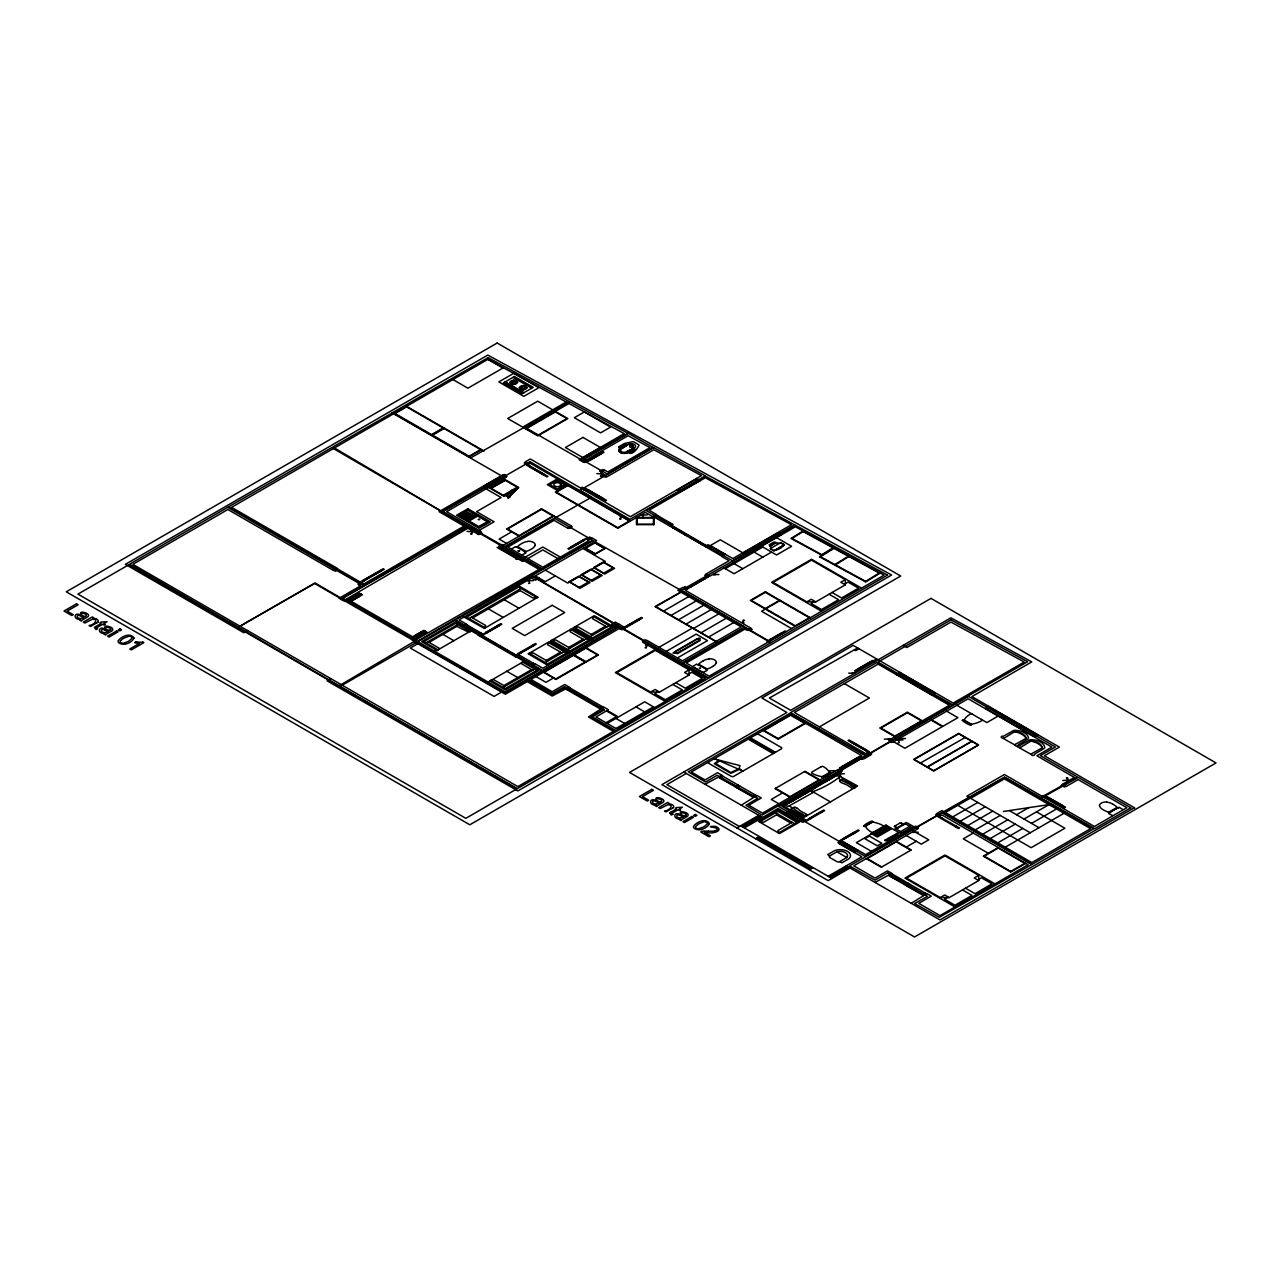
<?xml version="1.0" encoding="UTF-8"?>
<svg xmlns="http://www.w3.org/2000/svg" width="1280" height="1280" viewBox="0 0 1280 1280"><rect width="100%" height="100%" fill="white"/><g stroke="black" fill="none" stroke-linecap="round" stroke-linejoin="round"><path stroke-width="1.5" d="M852.368 673.024L854.592 673.12L848.704 673.184M899.296 740.112L897.072 740.112L902.96 740M914.544 832.32L912.32 832.336L918.208 832.224M839.792 781.04L840.016 781.616A6.192 3.568 0 0 0 841.6 782.768L844.448 783.904A18.784 10.848 0 0 1 845.312 784.24A12.464 7.2 0 0 1 848.096 785.744L852.224 788.384M715.216 574.704L712.992 574.56L718.88 574.544M833.248 770.672L835.472 770.752L829.568 770.816M840.784 773.92L838.576 773.792L844.464 773.76M931.136 720.128L942.384 726.608L904.896 748.256L889.888 739.6C890.848 737.024 885.648 740.208 889.888 739.6L949.392 705.248L878.144 664.128L794.4 712.464L865.648 753.6L866.896 752.88L870.64 755.04L864.384 758.656L860.64 756.496L861.888 755.776L790.64 714.64L691.28 772L705.024 779.936L717.52 772.72L721.904 775.248L705.024 784.272M901.776 738.704L899.568 738.576L905.456 738.544M643.456 515.136L641.248 514.96L647.136 514.944M519.472 550.544L518.016 550.704L519.248 551.184M529.696 580.848L527.52 580.592L533.392 580.608M1067.12 779.84C1066.656 782.48 1070.624 779.52 1066.4 777.872L1067.68 777.664M471.648 532.096C469.232 529.808 475.856 531.36 470.624 534.016L471.904 534.224M561.232 482.864C559.68 480.368 565.072 482.352 560.368 484.8L561.648 485.008M601.424 474.288C599.264 471.904 605.552 473.616 600.48 476.224L601.776 476.416M620.48 517.072C618.832 514.592 624.352 516.592 619.6 519.008L620.896 519.216M646.048 645.824C644.128 643.392 650.032 645.248 645.104 647.744L646.4 647.952M743.696 622.256C744.912 624.512 739.552 622.56 744.4 620.288L743.12 620.08M884.32 739.216L888.016 738.976M1062.8 780.496L1066.512 780.256M778.448 833.072L796.88 822.272L777.952 811.344L759.68 821.904L758.416 821.296L778.144 809.888L799.392 822.16L779.472 833.584L759.488 821.968M700.432 668.432L700.496 667.984M478.336 519.312L479.632 519.312M479.568 519.664L478.368 519.632M669.808 812.896L671.232 815.024L672.864 814.304M807.024 814.48L802.464 812.096A12.464 7.2 0 0 1 799.824 810.496A18.784 10.848 0 0 1 799.264 809.984L797.312 808.336M873.04 833.536L875.152 834.048L873.088 833.888M522.176 388.544A1.712 0.992 0 0 0 524.848 387.792A1.712 0.992 0 0 0 522.4 386.848A1.712 0.992 0 0 0 522.176 388.544L522.448 388.512M839.008 777.584C838.96 771.872 828.304 780.608 825.952 781.568M511.648 490.464L505.936 495.872L507.808 496.816L517.776 487.872M519.52 551.008L518.432 551.216M512.592 489.888L506.368 495.856L507.968 496.672M512.816 383.136A1.712 0.992 0 0 0 515.472 382.384A1.712 0.992 0 0 0 513.024 381.424A1.712 0.992 0 0 0 512.816 383.136L512.912 383.056M791.328 808.528L791.44 808.48A7.632 4.4 0 0 1 792.048 808.192L792.928 808.096A2.224 1.28 0 0 1 793.36 808.352L797.856 811.584A23.648 13.648 0 0 0 802.368 813.984L804.88 815.84M699.264 668.064L699.84 668.016M854.576 787.152L851.28 785.728M521.616 662.736L521.552 663.776L532.768 670.272M706.816 670.624L703.376 672.288M525.712 553.088L522.208 554.784M693.024 666.368L696.416 664.224M511.904 548.832L515.312 546.704M628.448 444.336L621.6 448.864A3.536 2.048 0 0 0 621.648 451.728A3.536 2.048 0 0 0 626.608 451.76L634.448 447.808A4.208 2.432 0 0 0 634.32 444.416A4.208 2.432 0 0 0 628.544 444.32M806.752 814.688L805.488 815.504M841.92 779.328L841.824 779.392A7.632 4.4 0 0 0 841.328 779.744L841.136 780.224A2.224 1.28 0 0 0 841.6 780.496L847.2 783.104A23.648 13.648 0 0 1 851.36 785.696M804.464 816.032L801.312 814.672A12.096 6.992 0 0 0 799.984 814.016L798.256 813.296A8.192 4.736 0 0 1 797.504 812.912L796.016 811.92A38.416 22.176 0 0 0 795.344 811.488L792.624 810.112A4.704 2.72 0 0 1 791.904 809.616L791.248 808.848M805.584 815.44L806.528 816.032M439.072 649.248L439.2 648.24L427.904 641.712M803.12 531.008L790.992 538.432L821.84 555.248M833.968 547.824L819.424 556.72L865.712 581.936L880.256 573.024M819.936 557.008L834 548.4L879.264 573.04L865.184 581.664M834.816 564.56L848.4 556.24M834.848 565.136L849.408 556.224M96.576 622.976L90.64 626.4L89.104 625.52C93.376 625.312 99.504 619.376 92.832 619.232A2.112 1.216 0 0 0 92.32 619.264L84.816 623.04L83.28 622.16L92.336 616.928L93.712 617.728L93.04 618.432A4.528 2.608 0 0 1 96.064 618.912L96.32 619.024M854.912 786.912L855.792 786.704M630.32 521.04L530.336 463.312L529.088 464.032L525.328 461.872L530.336 458.992L630.32 516.72L701.456 475.648L653.856 449.728L607.072 476.736L600.832 472.272L604.576 470.096L607.824 471.984L650 447.632L628.144 435.712L582.832 461.872L579.072 459.712L624.272 433.616L487.92 359.344L231.6 507.328L337.344 568.384L333.6 570.544L227.856 509.504L132.864 564.352L517.84 786.608L613.456 731.392L588.448 716.96L600.32 709.392L604.08 707.232L608.448 709.744L595.952 716.96L617.2 729.232L705.312 678.368L643.328 642.576L647.072 640.4L682.448 660.832L741.184 626.912L677.824 590.32L682.816 587.44L686.576 589.6L685.312 590.32L751.056 628.272L747.312 630.448L744.944 629.072L686.192 662.992L709.072 676.192L884.112 575.136L795.36 526.784L709.568 576.32L705.824 574.16L729.072 560.736L721.568 556.4L725.312 554.24M83.328 617.6L83.888 617.264A17.664 10.208 0 0 1 80.848 616.128C76.208 613.136 75.344 619.408 81.552 618.336A5.568 3.216 0 0 0 83.28 617.568M431.584 435.168L444.096 427.952M108.144 631.28L107.584 631.6A5.568 3.216 0 0 1 105.84 632.368C100.352 633.936 99.84 627.344 105.072 630.16M136.128 641.808L134.64 642.656A13.456 7.776 0 0 0 139.552 643.36L129.776 649.008L131.312 649.888L143.856 642.656L142.864 642.08M469.088 456.816L481.584 449.6M522.704 427.168L566.256 402.016M525.328 428.672L568.96 403.488M338.224 569.328L335.472 571.2L333.968 570.336M483.952 486.192L504.208 474.496L505.952 475.808M525.712 462.096L524.208 462.96L547.952 476.384L546.96 476.96L526.464 465.12L528.704 463.824M503.456 475.808L485.216 485.472M486.96 487.92L506.96 476.384L503.952 474.64M489.328 487.28L503.328 479.2M489.584 487.424L503.584 479.344M491.264 488.368L505.264 480.288M529.456 466.848L530.464 466.272M247.568 630.576L243.824 632.736L125.36 564.352L487.824 355.088L891.616 575.008L517.84 790.928L327.04 680.784L330.8 678.624M503.232 495.28L517.232 487.2M543.952 475.216L544.96 474.64M360.224 582.016L383.216 568.752L384.224 569.328L357.968 584.192L359.472 585.056M363.344 580.368L380.448 570.608M364 580.736L380.992 570.928M590.576 458.992L600.176 453.568M345.344 601.44L359.344 593.072L362.352 594.8L351.088 601.296M351.216 597.904L356.576 594.928M557.328 478.896L547.328 484.672L557.328 490.448L567.328 484.672M591.232 459.36L600.832 453.936M598.704 455.312L588.448 461.232L586.208 459.92M598.944 455.168L603.952 452.272L602.944 451.696L597.696 454.448L584.704 462.528L583.2 461.664M351.872 598.272L357.12 595.248M349.088 600.144L360.352 593.648M352.224 598.48L357.568 595.504M352.864 598.848L358.112 595.824M350.096 600.72L361.344 594.224M353.328 599.104L358.576 596.08M353.872 599.424L359.216 596.464M479.088 530.432L494.08 521.776L476.592 511.664L501.088 497.52L486.08 488.864M477.328 533.744L481.088 531.584L446.592 511.664L506.08 477.312L502.336 475.152L439.088 511.664L464.08 526.096L364.096 583.824L362.848 583.104L359.088 585.264L360.352 586L339.104 598.256L343.472 600.784L467.84 528.256L478.832 534.608L481.84 532.88L480.336 532.016M629.776 447.024L633.376 444.944M567.824 484.96L555.328 492.176L617.824 528.256L645.328 512.384L652.816 516.72L656.576 514.56L649.072 510.224L705.312 477.744L791.504 524.688L732.816 558.576L710.32 545.584L720.32 539.808L746.56 554.96M626.608 451.76L634.448 447.808M507.584 528.992L541.584 509.36M580.704 488.064L582.208 487.2L605.456 500.912L606.448 500.336L585.952 488.496L583.696 489.808M603.696 474.784L602.208 475.664L605.456 477.248L606.704 476.528M511.584 531.872L499.088 539.088L506.576 543.424M587.952 490.816L588.944 490.24M500.336 547.024L554.08 516M501.152 549.088L502.144 548.512M502.512 549.872L503.504 549.296M602.448 499.184L603.456 498.608L588.72 490.368M515.152 557.168L516.144 556.592M518.144 558.896L519.152 558.32M525.328 557.12L542.832 547.024L560.336 557.12M527.824 558.576L542.832 549.904L557.824 558.576M412.592 636.8L423.84 630.304L426.832 632.032L412.336 640.112M415.712 635.136L421.072 632.16M416.368 635.504L421.616 632.48M413.584 637.376L424.832 630.88M416.72 635.712L422.064 632.736M583.184 540.16L571.072 547.024L571.952 547.536M417.36 636.08L422.72 633.12M414.592 637.952L425.84 631.456M571.728 547.408L583.728 540.48M417.808 636.352L423.072 633.312M418.368 636.672L423.712 633.696M676.944 490.24L696.944 478.688M679.952 491.968L699.936 480.416M417.84 643.728L410.336 648.048L494.08 696.4L501.584 692.064M585.328 548.464L595.328 542.688M425.904 642.88L457.6 624.56M469.008 618.528L521.04 588.464M539.088 578.048L535.328 580.224L531.584 578.048M429.072 642.384L456.768 626.384M472.64 617.968L520.08 590.56M462.832 626.4L466.592 624.24L459.088 619.904L596.576 540.528L591.584 537.648L587.824 539.808L589.072 540.528L542.832 567.232L507.84 547.024L554.08 520.32L567.328 527.968L571.072 525.808L541.584 508.784L506.576 528.992L519.088 536.208M464.704 627.056L467.712 625.328M654.704 517.36L657.696 515.632M555.328 575.888L545.328 581.664L535.328 575.888M595.584 553.664L604.32 548.608M432.832 652.384L436.592 650.224M438.016 649.856L469.712 631.552M484.448 627.44L485.664 625.488L471.312 617.2M536.48 597.376L533.104 598.08L518.752 589.792M464.08 617.024L484.32 628.416L537.184 597.648M569.776 581.664L578.528 576.608M581.904 574.656L590.656 569.616M594.384 567.456L603.136 562.4M478.592 635.056L481.584 633.328M668.576 525.376L671.568 523.648M669.824 526.096L670.816 525.52L706.32 546.016L705.312 546.592M485.952 632.4L498.064 625.52M671.072 525.664L673.072 524.512L656.192 514.768M486.608 632.768L498.704 625.904M672.816 527.824L673.824 527.248M578.768 587.584L588.768 581.808M590.896 580.576L600.896 574.8M603.376 573.376L613.376 567.6M684.816 534.752L685.824 534.176M687.312 536.208L688.32 535.616M687.824 536.496L688.816 535.92M690.32 537.936L691.312 537.36M702.32 544.864L703.312 544.288M521.104 652.688L533.104 645.76M706.064 545.872L708.064 544.72L724.944 554.464M516.576 657.008L519.584 655.264M706.56 547.312L709.568 545.584M529.184 653.296L548.176 642.336L566.56 652.992L547.632 663.92L529.36 653.36L528.096 653.696L547.824 665.376M551.68 640.304L570.672 629.344L589.056 640L570.128 650.928L551.856 640.368L550.592 640.704L570.336 652.384M574.176 627.312L593.168 616.352L611.552 627.008L592.624 637.936L574.352 627.392L573.088 627.712L592.832 639.392M529.792 653.616L533.168 652.912L547.536 661.2M548.72 642.688L547.504 644.64L561.856 652.928M552.288 640.624L555.664 639.92L570.032 648.208M571.216 629.696L570 631.648L584.352 639.936M574.784 627.632L578.176 626.928L592.528 635.232M593.712 616.704L592.496 618.656L606.848 626.96M490.944 680.432L522.672 662.112M486.592 683.408L490.336 681.248M530.464 665.008L533.456 663.28M720.448 555.328L723.44 553.584M531.584 666.096L535.328 663.936L542.832 668.256L619.072 624.24M546.192 660.432L560.528 652.16M568.704 647.44L583.024 639.168M591.2 634.448L605.52 626.176M503.904 685.584L531.616 669.6M545.232 662.528L564.16 651.6M567.728 649.536L586.656 638.608M590.224 636.56L609.152 625.632M503.056 687.424L534.784 669.104M743.184 553.008L778.192 532.816M745.184 552.72L760.944 543.632L760.192 543.2M689.776 586.56L704.384 578.24M690.432 586.928L704.928 578.56M746.192 554.752L781.184 534.544M586.32 647.904L574.208 654.912L585.952 661.696L598.08 654.688M725.312 568.672L762.816 547.024M620.944 629.216L641.44 617.376L642.448 617.968L621.952 629.792L620.704 629.072M624.08 627.552L638.672 619.248M624.72 627.936L639.216 619.568M769.984 545.872L775.808 542.512M770.176 546.112L776.224 542.624M663.696 611.04L688.688 596.608M553.456 678L545.952 682.336L535.952 676.56M771.568 552.08L734.064 573.728L724.064 567.952M555.456 679.152L585.456 661.84M671.2 615.36L696.192 600.928M678.688 619.696L703.696 605.264M566.96 689.696L570.208 688.096M686.192 624.016L711.184 609.584M655.328 649.488L615.328 672.592L665.328 701.456M659.024 647.312L691.84 628.368M693.696 628.352L718.688 613.92M765.808 592.048L751.312 600.432L795.312 625.824L809.808 617.456M583.2 698.208L585.456 696.912M666.192 651.44L696.192 634.128L707.44 640.624L677.44 657.936M584.704 699.072L586.944 697.776M701.2 632.688L726.192 618.256M708.688 637.008L733.696 622.576M765.312 608.512L779.312 600.432M780.304 600.432L761.568 611.248L791.568 628.576M599.952 707.872L602.208 706.576M749.936 630.368L747.696 630.224M750.192 630.512L752.192 629.36L750.688 628.496M650.576 692.064L655.072 689.472L659.568 692.064L689.072 675.04L689.072 669.84L655.328 650.368L616.832 672.592L650.576 692.064L659.568 692.064M689.072 669.84L684.576 672.448L689.072 675.04M806.816 601.872L811.312 599.264L815.808 601.872L845.312 584.832L845.312 579.648L811.552 560.16L773.056 582.384L806.816 601.872L815.808 601.872M845.312 579.648L840.8 582.24L845.312 584.832M657.568 692.064L654.816 693.664L665.328 699.728L682.32 689.904L672.816 684.416M689.072 673.888L691.824 672.304L702.32 678.368L685.312 688.176L675.824 682.688M813.808 601.872L811.056 603.456L821.552 609.52L838.56 599.696L829.056 594.224M845.312 583.68L848.048 582.096L858.56 588.16L841.552 597.968L832.064 592.48M605.952 722.736L617.2 716.24L607.2 710.48M607.2 723.456L644.704 701.808L654.704 707.584M615.952 728.512L653.44 706.864M770.064 639.68L782.16 632.816M770.72 640.064L782.704 633.136M767.936 641.92L785.936 631.52L784.944 630.944L766.944 641.344L768.192 642.064M857.648 647.952L769.392 698.032L790.64 710.304L950.848 617.824L1031.76 661.888L971.888 696.592L1059.376 747.104L1044.384 755.776L1134.672 807.904M869.744 662.304L857.648 669.168L858.512 669.68M858.288 669.552L870.288 662.624M686.288 773.456L666.912 784.64L739.408 826.48M718.688 760.512L714.368 763.728L730.88 773.328L739.28 769.456M719.536 760.88L715.872 763.728L730.88 772.464L738.432 769.088M658.704 803.104L659.264 802.768A17.664 10.208 0 0 1 656.224 801.632C651.44 798.656 650.8 804.928 656.928 803.84A5.568 3.216 0 0 0 658.656 803.072M778.144 738.592L804.64 723.296M805.648 723.296L778.144 739.168L763.152 730.512M896.256 674.592L900.016 672.416M719.776 777.92L736.272 786.576L735.52 787.008M900.896 673.36L900.144 673.792L916.64 682.448M720.784 777.632L723.024 776.336M898.144 675.232L900.384 673.936M671.296 811.904L676.496 808.896L675.376 808.24L676.56 807.552L682.384 807.264L679.216 809.088L680.752 809.968L679.568 810.672L678.032 809.776L672.736 812.832A5.44 3.136 0 0 0 671.984 813.312M819.392 726.896L869.392 698.032L844.4 683.6M682.96 817.104L683.536 816.784A17.664 10.208 0 0 1 680.48 815.648C676 812.672 674.768 818.832 681.184 817.84A5.568 3.216 0 0 0 682.912 817.072M736.032 786.432L738.272 785.136M913.392 684.032L915.632 682.736M736.528 787.6L753.024 796.256L752.272 796.688M917.632 683.024L916.88 683.456L933.392 692.128M737.52 787.296L739.776 786M914.88 684.912L917.136 683.6M752.768 796.112L755.024 794.816M930.144 693.712L932.384 692.416M931.264 694.784L935.008 692.624M741.28 805.2L756.896 795.456L761.28 797.984L748.768 805.2L762.528 813.136L837.648 769.776L841.392 771.936L781.904 806.288L804.768 819.488L801.024 821.648L778.144 808.448L744.4 827.936M851.024 742.272L852.016 741.696M880.896 728.064L907.392 712.752M782.528 792.928L771.28 799.424L778.768 803.76M865.52 750.64L866.512 750.064M842.496 766.512L856.992 758.128M736.896 827.936L758.768 815.296M843.04 766.816L857.648 758.512M838.016 769.984L839.264 769.264L842.512 770.848L841.024 771.712M861.024 756.704L840.272 768.688L839.264 768.112L859.76 756.272L860.768 756.848M867.264 753.104L869.52 751.792L849.024 739.968L848.016 740.544L871.76 753.968L870.272 754.832M890.272 739.824L889.008 740.544L891.76 742.416L893.264 741.552M741.84 826.448L759.968 815.984M743.088 827.168L761.216 816.704M864.016 758.432L862.512 759.312L859.76 757.424M893.632 741.776L968.128 698.768L1051.872 747.104L1036.88 755.776L1074.368 777.424L1062.368 784.352L1066.128 786.512L1078.128 779.584L1126.864 807.728L1094.368 826.48L1004.384 774.528L966.88 796.176L1030.256 832.768M777.856 814.064L763.488 822.352L760.112 821.648M785.648 812.784L789.392 810.608M787.52 813.424L790.528 811.696M755.648 838.752L759.392 836.592M985.264 708.64L989.008 706.48M989.888 707.424L989.136 707.856L1004.88 716.08M987.136 709.296L989.376 708M792.176 822.336L777.824 830.624L779.04 832.576M805.888 820.576L802.896 822.304L786.016 812.56M808.864 818.832L820.864 811.904M998.128 716.08L986.88 722.576L956.88 705.248M920.432 763.04L965.184 737.504M1001.632 717.664L1003.888 716.368M1005.888 716.656L1005.136 717.088L1020.88 725.312M1003.136 718.528L1005.376 717.232M927.184 766.944L971.68 741.248M927.44 767.088L971.936 741.392M1017.632 726.896L1019.872 725.6M1021.872 725.888L1021.136 726.32L1036.88 734.56M1019.136 727.776L1021.376 726.464M1014.608 731.664L1003.456 738.592L1014.544 744.784L1026.144 738.32A18.048 10.416 0 0 0 1014.608 731.664A12.72 7.344 0 0 1 1026.144 738.32M855.36 831.808L843.264 838.688L844.144 839.184M840.896 840.768L837.888 842.512L854.768 852.256M843.92 839.056L856.016 832.192M1033.632 736.144L1035.872 734.848M1034.752 737.216L1038.496 735.056M829.824 855.872L836.88 851.792A7.424 4.288 0 0 1 845.392 852.608A7.424 4.288 0 0 1 846.816 857.52L839.76 861.6A2.064 1.2 0 0 1 836.832 861.6L829.824 857.552A2.064 1.2 0 0 1 829.824 855.872L827.696 854.64L834.752 850.56A10.288 5.936 0 0 1 847.52 851.376A10.288 5.936 0 0 1 848.944 858.752L841.888 862.832L839.76 861.6M1030.88 741.056L1019.728 747.984L1030.8 754.176L1042.416 747.712A18.048 10.416 0 0 0 1030.88 741.056A12.72 7.344 0 0 1 1042.416 747.712M870.816 833.744L885.632 825.184M809.392 869.792L813.152 867.616M886.384 825.328L856.384 842.656L871.392 851.312M874.144 832.64L885.136 826.288M878 830.8L877.056 831.808M885.424 826.512L878.416 830.56L880.672 831.92M874.976 833.072L876.784 832.048M877.152 831.808L878.096 830.8M878.864 830.816L885.888 826.8M873.728 834.192L874.624 833.68M878.096 831.808L877.632 831.072M879.344 831.088L885.328 827.648M879.36 831.104L886.368 827.072L884.112 827.328M875.936 833.616L877.728 832.608M879.424 831.616L878.128 832.368L880.352 832.16M881.136 831.648L880.512 831.024L886.848 827.344M876.4 833.888L878.208 832.88M878.576 832.624L879.904 831.888M880.288 831.648L887.312 827.616M878.656 833.136L876.88 834.16L874.528 832.864L876.304 831.776L878.656 833.072M880.768 831.92L887.76 827.872L885.52 826.512M879.312 833.056L880.624 832.304M881.024 832.064L882.8 831.04M887.088 828.576L885.648 829.856M879.76 833.312L880.72 832.304M883.248 831.296L881.024 832.128M885.76 829.856L887.184 828.576M878.4 835.088L889.392 828.736M853.264 851.376L856.272 849.648M854.4 852.464L858.144 850.304M893.888 829.664L906.384 822.448L917.632 828.944L853.76 865.824L875.008 878.08L887.52 870.864L891.888 873.392L875.008 882.416M900.64 831.616L909.776 826.336M828.144 876.272L861.888 856.8L839.024 843.584L842.768 841.424L865.648 854.624L913.888 826.784M914.256 826.992L915.76 826.128L918.512 828L917.264 828.72M937.264 813.712L935.76 814.576L959.504 828L958.512 828.576L938.016 816.752L940.256 815.44M829.328 876.96L847.456 866.496M830.592 877.696L848.704 867.232M945.264 812.56L970.256 798.128M850.016 867.984L828.144 880.608L661.904 784.64L786.896 712.464L761.904 698.032L853.136 645.36L953.136 703.088L1024.272 662.016L950.944 622.08L906.88 647.52L903.136 645.36M970.64 798.352L1004.384 778.864L1090.624 828.656L1031.872 862.576L941.888 810.608L936.88 813.504L940.64 815.664L941.888 814.944L1028.128 864.736L940.016 915.616L918.768 903.344L931.264 896.128L926.88 893.6L911.264 903.344M941.008 818.48L942.016 817.904M952.752 816.896L977.76 802.464M906.256 847.056L916.256 841.28M960.256 821.216L985.264 806.784M955.504 826.848L956.512 826.272M967.76 825.552L992.752 811.12M889.76 876.064L906.256 884.72L905.52 885.152M890.768 875.776L893.008 874.48M975.264 829.872L1000.256 815.44M973.264 833.056L963.264 838.832L988.256 853.264M1042.256 796.4L1043.744 795.536L1064.496 807.792L1065.504 807.216L1047.504 796.832L1045.248 798.128M1062.752 784.56L1061.248 785.424L1064.496 787.008L1065.744 786.288M982.752 834.208L1007.76 819.776M1016.512 814.72L1029.008 807.504M1049.504 799.136L1050.496 798.56M906.016 884.576L908.256 883.28M906.512 885.728L923.008 894.4L922.256 894.832M907.52 885.44L909.76 884.144M990.256 838.544L1015.248 824.112M1024 819.056L1049.008 804.624L1003.392 811.472M997.76 842.864L1022.752 828.432M1031.504 823.392L1056.496 808.96M1061.504 806.064L1062.496 805.488M998.256 847.488L983.264 856.144L1010.752 872.016L1025.76 863.36M983.76 856.432L998.256 848.064L1024.752 863.36L1010.256 871.728M922.768 894.256L925.008 892.944M1005.248 847.2L1064 813.28M940.24 897.584L944.736 894.976L949.248 897.584L978.736 880.544L978.736 875.344L944.992 855.872L906.496 878.096L940.24 897.584L949.248 897.584M978.736 875.344L974.24 877.952L978.736 880.544M947.248 897.584L944.496 899.168L954.992 905.232L971.984 895.408L962.496 889.92M978.736 879.392L981.488 877.808L991.984 883.872L974.992 893.68L965.488 888.192M1116.72 807.568L1109.104 811.968A2.288 1.328 0 0 1 1108.384 812.112M1134.368 807.728L940.016 919.936L846.272 865.824M793.472 800.336L810.176 790.656M792.928 800.816L789.52 802.736A34.192 19.744 0 0 1 788.256 803.392L787.456 803.808A7.456 4.304 0 0 0 786.672 804.368L785.968 805.552L787.76 806.464M109.568 630.464L109.504 630.496A22.496 12.992 0 0 1 106.128 629.28M468.576 632.192L455.6 625.712M492.016 679.808L493.84 679.776L505.072 686.256M832.656 777.728C790.8 799.936 819.808 791.936 837.808 778.352M852.672 788.176L854.896 788.096M470.528 631.824L455.504 623.344L423.808 641.664L438.384 650.08M600.592 473.824L596.88 473.6M560.464 482.416L556.768 482.192M470.72 531.632L467.024 531.408M642.256 517.76L643.552 517.568L642.656 515.632M528.528 583.44L529.808 583.232L528.912 581.296M898.08 742.816L899.376 742.624L898.464 740.688M839.584 776.592L840.88 776.384L839.968 774.448M128.576 636.336L123.952 638.096A33.328 19.248 0 0 0 122.848 638.736L120.24 640.96A3.088 1.792 0 0 0 123.344 643.28L127.824 641.616A33.68 19.44 0 0 0 129.296 640.752L131.936 638.416A3.072 1.776 0 0 0 128.56 636.224M841.92 779.216L842 779.216A2.336 1.344 0 0 1 842.464 779.296L843.776 779.648A4.704 2.72 0 0 1 844.64 780.08L847.024 781.648A38.416 22.176 0 0 0 847.792 782.032L849.488 782.88A8.192 4.736 0 0 1 850.176 783.328L851.408 784.32A12.096 6.992 0 0 0 852.56 785.088L855.792 786.656M698.704 828.672L703.2 827.12A33.68 19.44 0 0 0 704.672 826.256L707.328 823.92A3.072 1.776 0 0 0 703.936 821.728L699.328 823.6A33.328 19.248 0 0 0 698.224 824.24L695.568 826.592A3.088 1.792 0 0 0 698.72 828.784M794.288 807.312L795.296 807.44M515.856 559.184L517.472 559.184L497.088 547.424M509.68 382.32L511.12 382.32M516.4 382.32L517.84 382.32M519.056 387.728L520.496 387.728M525.776 387.728L527.216 387.728M637.184 524.224L653.456 524.224M702.896 672.384L693.072 666.944M1119.392 807.392L1122.8 809.536M792.72 808.048L789.648 806.288M813.632 792.208L787.952 806.56M813.312 792.144L810.256 790.784M716.064 759.36L740.08 765.664A7.184 4.144 0 0 0 742.928 771.056L714.416 758.656M779.2 543.424L773.968 542.032L769.152 544.8L771.584 547.856M656.512 800.496L657.216 800.8A22.496 12.992 0 0 0 660.448 802.112M96.64 628.32A2.432 1.408 0 0 0 97.536 628.736L96.016 629.584L94.432 627.392A12.208 7.056 0 0 1 95.936 626.416L101.12 623.392L100 622.736L101.184 622.048L107.008 621.76L103.84 623.584L105.376 624.464L104.192 625.152L102.64 624.272L97.36 627.328A5.44 3.136 0 0 0 96.608 627.808M681.472 814.816L680.864 814.544A10.432 6.016 0 0 0 679.776 814.128C672.368 811.664 673.76 820.048 680.224 818.832A4.672 2.704 0 0 0 679.408 819.648L681.024 820.576A4.736 2.736 0 0 1 681.856 819.616L681.952 819.552A21.808 12.592 0 0 1 682.784 819.024L686.848 816.656A9.408 5.424 0 0 0 687.792 816.016C690.672 812.544 677.968 809.904 680.72 813.168M81.84 615.296L81.232 615.04A10.432 6.016 0 0 0 80.144 614.608C72.768 612.128 74.016 620.464 80.592 619.328A4.672 2.704 0 0 0 79.776 620.144L81.392 621.072A4.736 2.736 0 0 1 82.224 620.112L82.32 620.048A21.808 12.592 0 0 1 83.152 619.52L87.2 617.136A9.408 5.424 0 0 0 88.16 616.512C91.072 613.008 78.368 610.432 81.088 613.664M106.096 629.312L105.488 629.04A10.432 6.016 0 0 0 104.4 628.624C97.44 626.08 98.032 634.48 104.848 633.328A4.672 2.704 0 0 0 104.032 634.144L105.648 635.072A4.736 2.736 0 0 1 106.48 634.112L106.576 634.048A21.808 12.592 0 0 1 107.408 633.52L111.456 631.152A9.408 5.424 0 0 0 112.416 630.512C115.2 626.896 102.56 624.464 105.344 627.664M476.816 515.408L468.064 520.464M477.824 515.984L469.072 521.04M1109.008 813.808L1112.496 815.472M820.416 556.704L865.68 581.36M699.088 664.4L706.736 668.768A2.288 1.328 0 0 0 707.456 668.912M696.576 478.464L700.32 480.64M487.92 359.344L502.928 368.016L467.92 388.208L452.928 379.552M698.688 481.136L680.448 490.816L681.2 491.248M695.44 479.552L697.696 480.848M512.96 377.376L531.696 388.192M629.792 445.04L633.232 447.024M625.568 443.76L627.344 444.784M633.696 448.448L635.456 449.472M624.944 444.128L626.832 445.072M633.024 448.784L634.96 449.76M777.808 532.592L781.568 534.752M626.256 445.456L624.448 444.416L626.192 445.552M632.512 449.072L634.336 450.112M632.336 449.12L634.208 450.192M623.824 444.768L625.68 445.84M631.84 449.408L633.696 450.48M623.696 444.848L625.6 445.952M631.664 449.44L633.584 450.544M776.944 533.536L777.68 533.968L761.184 542.624M623.072 445.2L625.104 446.24M630.992 449.776L633.072 450.832M777.44 534.112L779.68 535.408M622.576 445.488L624.528 446.624M630.496 450.064L632.448 451.2L630.32 450.112M622.448 445.568L624.448 446.72M621.952 445.856L623.952 447.008M629.824 450.4L631.824 451.552L629.648 450.448M621.824 445.92L623.872 447.104M621.2 446.288L623.376 447.408M628.976 450.784L631.2 451.92M620.704 446.576L622.8 447.792M628.48 451.072L630.576 452.272M776.56 537.648L791.568 546.304L776.56 554.96L761.568 546.304M505.2 381.856L523.952 392.672M505.456 382.432L522.96 392.528M552.704 409.84L537.712 401.184L507.712 418.496L537.824 435.888L567.824 418.576L555.328 411.36M861.552 588.16L811.552 559.296L771.568 582.384L821.552 611.248M512.368 386.72L515.568 388.576M511.664 387.136L514.864 388.976M504.208 383.152L521.696 393.248M780.656 542.816L784.16 544.832L774 550.704L770.512 548.672M678.448 489.36L680.688 490.672M676.576 490.016L680.32 492.176M762.192 542.912L764.432 544.208M760.688 543.776L762.944 545.072M599.952 453.424L600.944 454M752.816 551.36L762.816 557.12M590.448 458.912L591.456 459.488M604.208 470.32L602.944 469.6L599.696 471.184L601.2 472.048M744.432 552.288L747.696 553.888M988.624 706.704L1038.128 735.28M673.04 527.696L685.04 534.624M690.544 537.808L702.544 544.736M653.2 516.496L721.936 556.192M985.632 708.432L1035.12 737.008M732.816 562.896L742.816 568.672M810.304 617.744L765.312 591.76L750.32 600.432L795.312 626.4M765.312 592.336L809.312 617.744M588.176 490.688L602.672 499.056M857.264 648.176L858.768 649.04L855.52 650.624L854.272 649.904M877.76 660.016L876.272 659.136L855.52 671.408L854.512 670.832L872.512 660.448L874.768 661.744M899.632 672.64L934.64 692.848M896.64 674.368L931.632 694.576M530.224 466.4L544.832 474.72M869.52 662.176L870.512 662.752M529.68 466.72L544.176 475.088M946.64 711.168L957.888 717.664L942.88 726.32L931.632 719.824M406.592 406.304L484.08 451.056M704.16 578.112L705.152 578.688M781.936 632.688L782.944 633.264M503.216 475.952L505.456 477.248M503.584 478.752L518.832 487.568L503.84 496.224L488.592 487.424M689.648 586.48L690.656 587.056M922.384 720.848L907.392 712.176L879.888 728.064L894.896 736.72M503.088 479.056L518.336 487.856M906.88 712.464L921.392 720.848L894.896 736.144L880.384 727.776M504.016 481.008L491.76 487.216L492.512 487.648M1050.272 798.688L1062.368 805.568M1049.728 799.008L1061.728 805.936M769.68 639.472L771.184 640.336M541.088 509.072L553.072 516L519.088 535.616L507.088 528.688M570.704 526.032L572.208 526.896L568.96 528.48L567.696 527.76M591.2 537.856L589.696 536.992L568.96 549.264L567.952 548.688L585.952 538.288L588.208 539.6M594.08 541.968L604.88 548.672L595.232 554.032L584.08 547.744M594.944 542.912L604.32 548.32M582.96 540.032L583.952 540.608M489.088 487.136L504.336 495.936M486.208 485.76L488.464 487.056M483.584 485.968L487.328 488.144M585.696 548.256L595.072 553.664M582.832 548.464L605.328 561.456L567.824 583.104L545.328 570.112M1036.496 811.84L1064.88 828.224L1031.136 847.696L957.76 805.344M603.632 562.4L613.008 567.808M594.384 567.744L603.76 573.152M1009.28 810.56L1039.008 827.712M591.152 569.616L600.528 575.024M581.904 574.944L591.28 580.368M465.808 511.216L474.448 515.904M579.024 576.608L588.4 582.016M464.992 511.696L473.376 516.528M464.736 511.84L473.12 516.672M463.984 512.272L472.368 517.104M463.744 512.416L472.112 517.248M462.944 512.88L471.312 517.712M462.688 513.024L471.072 517.856M461.936 513.456L470.32 518.288M461.68 513.6L470.064 518.432M517.984 546.864L525.6 551.264A2.288 1.328 0 0 0 526.32 551.408M460.944 514.032L469.312 518.864M460.688 514.176L469.072 519.024M459.68 514.752L468.32 519.456M851.792 741.824L866.288 750.192M638.448 619.12L639.44 619.696M851.136 742.208L865.744 750.512M569.776 581.952L579.152 587.36M503.328 545.296L501.84 544.432L498.832 546.16L539.088 569.392L413.472 641.2L505.328 694.24L527.2 681.6L552.208 696.048L569.072 687.024L564.704 684.496L552.208 691.712L530.96 679.44L619.072 628.576L620.32 629.296L624.08 627.12L615.328 622.08L611.568 624.24L615.328 626.4M501.92 548.64L516.016 556.656M805.152 723.584L790.64 715.216L764.144 730.512L778.656 738.88M501.376 548.96L515.376 557.04M856.768 758L857.76 758.576M623.696 627.344L625.2 628.208L622.944 629.216M646.704 640.624L645.2 639.76L642.448 641.632L643.696 642.352M614.08 627.12L594.432 615.792L593.28 616.464M842.272 766.384L843.264 766.96M518.448 585.616L538.176 597.296L537.056 597.68L518.64 587.072L466.608 617.136L485.024 627.856M984.256 856.144L1010.752 871.44M591.584 640.112L571.936 628.784L570.688 629.376M903.936 824.512L900.704 822.656L894.256 826.384L897.472 828.24M900.432 822.816L903.664 824.672M913.76 831.184L928.768 839.84L921.264 844.16L906.256 835.504M750.448 737.856L775.44 752.288M749.696 738.288L774.688 752.72M748.944 738.72L773.936 753.152M820.016 779.936L805.024 771.28L775.024 788.608L790.016 797.264M748.192 739.152L773.184 753.584M804.528 771.568L819.024 779.936L790.016 796.688L775.52 788.32M504.224 599.712L518.928 608.192M585.952 647.696L598.448 654.912L555.952 679.44L543.456 672.224M994.992 883.872L944.992 855.008L904.992 878.096L954.992 906.96M585.824 648.192L597.568 654.976M894.512 826.224L897.744 828.096M886.144 825.184L901.392 834M885.6 825.792L891.312 828.944L877.328 837.024L871.728 833.792M885.648 826.288L889.392 828.448M896.368 833.344L897.872 834.224L886.448 840.8L884.96 839.936M884.976 827.376L885.968 827.76M885.152 827.824L886.144 828.208M884.656 828.112L885.664 828.48M883.408 827.728L884.4 828.112M884.176 828.384L885.424 829.168M883.072 828.48L884.08 828.848M882.592 828.752L883.6 829.12M882.752 829.216L883.76 829.584M882.272 829.488L883.52 830.272M880.368 829.488L881.696 830.224M879.744 829.856L881.232 830.496M880.384 830.576L881.392 830.944M810.464 790.368L830.704 802.064M573.456 654.912L585.952 662.128M879.536 831.616L880.352 832.096M896.256 841.28L911.264 849.936L881.264 867.264L866.272 858.592M585.072 662.048L573.456 655.344L544.208 672.224L555.824 678.944M879.056 831.888L879.904 832.352M910.768 850.224L896.256 841.856L867.264 858.592L881.76 866.976M569.072 653.104L549.44 641.76L548.272 642.432M877.152 831.344L878 831.808M878.576 832.176L879.424 832.624M875.936 832.048L878.208 833.344M488.384 608.864L503.072 617.344M875.456 832.336L877.728 833.616M874.976 832.608L877.248 833.888M874.144 832.928L877.888 835.088M497.84 625.392L498.832 625.968M532.336 645.312L533.328 645.888M820.64 811.76L821.648 812.336M855.136 831.68L856.144 832.256M635.952 706.864L645.952 712.64M380.224 570.48L381.216 571.056M485.84 632.32L486.832 632.896M520.336 652.24L521.328 652.816M808.64 818.688L809.648 819.264M466.208 624.448L483.84 634.624L501.84 624.24L500.832 623.664L480.08 635.936L463.216 626.192M534.96 664.144L517.328 653.968L535.328 643.584L536.336 644.16L515.088 656.128L531.952 665.872M789.024 810.832L806.64 821.008L824.64 810.608L823.648 810.032L804.896 821.152M857.76 850.512L840.144 840.336L858.144 829.952L859.136 830.528L839.888 841.36M568.704 687.232L603.696 707.44M721.52 775.472L756.528 795.68M891.52 873.616L926.512 893.808M471.12 631.184L455.344 622.08L421.6 641.568L437.376 650.672M478.208 635.28L516.208 657.216M523.312 661.312L539.088 670.416L505.328 689.904L489.552 680.784M522.288 661.904L536.88 670.32L505.152 688.624L490.576 680.208M606.448 710.912L616.448 716.672M565.696 688.976L600.704 709.168M718.528 777.2L753.52 797.408M888.512 875.344L923.504 895.552M615.952 718.416L625.952 724.176M775.552 812.736L794.48 823.664M776.512 814.832L790.848 823.104M836.88 851.792L846.816 857.52M363.216 580.288L364.224 580.864M336.976 568.608L362.464 583.328M683.776 772L762.528 817.472M442.912 634.384L453.856 640.704M506.816 671.28L517.76 677.6M356.352 594.8L359.344 596.528M420.832 632.032L423.84 633.76M352.096 598.4L354.096 599.552M416.592 635.648L418.592 636.8M740.656 825.76L831.888 878.448M346.848 598.832L416.848 639.248M758.144 837.312L811.888 868.336M756.896 838.032L810.64 869.056M656.464 799.168C653.68 795.856 666.112 798.528 663.568 801.952A9.408 5.424 0 0 1 662.576 802.64L658.528 805.024A21.808 12.592 0 0 0 657.696 805.552A4.736 2.736 0 0 0 656.768 806.576L655.168 805.648A4.672 2.704 0 0 1 655.984 804.832C649.056 806.016 648.64 797.632 655.52 800.128A10.432 6.016 0 0 1 656.496 800.496M653.456 524.64L653.456 517.904L637.184 517.904L637.184 524.64M523.136 385.376L523.136 386.208M523.136 389.248L523.136 390.08M513.76 379.968L513.76 380.8M513.76 383.84L513.76 384.672M142.896 642.144A10.912 6.304 0 0 1 136.208 641.696M108.128 631.296A17.664 10.208 0 0 1 105.104 630.144M105.216 627.504A3.936 2.272 0 0 1 110.688 629.344M110.752 629.36A2.688 1.552 0 0 1 109.712 630.32M97.68 622.24A9.664 5.584 0 0 1 96.672 622.896M96.288 619.056A4.432 2.56 0 0 1 97.952 622.304M80.96 613.504A3.936 2.272 0 0 1 86.432 615.328A2.688 1.552 0 0 1 85.456 616.304L85.088 616.576A22.496 12.992 0 0 1 81.872 615.28M878.24 836.496A4.272 2.464 0 0 1 876.032 835.2A2.56 1.488 0 0 0 874.72 834.304M701.872 831.456A3.872 2.24 0 0 0 700.72 831.952L708.976 836.72L710.448 835.872L704.32 832.32A8.56 4.944 0 0 1 706.656 832.24C711.312 834.608 725.776 830.48 715.312 826.304C699.328 826.576 728.416 827.648 712.96 831.248A34.432 19.872 0 0 1 708.544 831.104M701.808 831.28A15.488 8.944 0 0 1 708.496 831.248M680.592 813.008A3.936 2.272 0 0 1 686.064 814.848M686.128 814.864A2.688 1.552 0 0 1 685.088 815.824M684.704 816.112A22.496 12.992 0 0 1 681.504 814.784M672.912 814.24A2.432 1.408 0 0 1 672.016 813.824M669.776 812.896A12.208 7.056 0 0 1 671.312 811.92M673.056 807.744A9.664 5.584 0 0 1 672.048 808.4L666.016 811.904L664.48 811.024C668.688 810.992 674.848 804.88 668.208 804.752A2.112 1.216 0 0 0 667.696 804.768L660.192 808.544L658.656 807.664L667.712 802.432L669.088 803.232L668.416 803.936A4.528 2.608 0 0 1 671.44 804.416L671.696 804.528A4.432 2.56 0 0 1 673.328 807.808M656.336 799.008A3.936 2.272 0 0 1 661.808 800.832A2.688 1.552 0 0 1 660.832 801.824M515.728 546.784A44.128 25.488 0 0 1 525.76 552.56M534.944 545.456A10.272 5.936 0 0 1 531.824 548.8A23.36 13.488 0 0 1 524.848 551.872M528 541.264A6.608 3.808 0 0 1 535.296 545.488M528.032 541.472A10.272 5.936 0 0 0 522.24 543.28A23.36 13.488 0 0 0 516.944 547.296M627.856 452.48A5.376 3.104 0 0 1 620.336 452.432A5.376 3.104 0 0 1 620.256 448.096M783.456 545.392A13.712 7.92 0 0 1 775.024 550.256M972.448 714.24A1.664 0.96 0 0 0 970.048 714.256A22.8 13.168 0 0 0 964.208 719.984A64.352 37.152 0 0 0 971.552 724.224A22.8 13.168 0 0 0 981.472 720.848A1.664 0.96 0 0 0 981.488 719.456M882.752 826.864A1.664 0.96 0 0 0 882.72 825.472A22.8 13.168 0 0 0 872.8 822.096A64.352 37.152 0 0 0 865.456 826.336A22.8 13.168 0 0 0 871.296 832.064A1.664 0.96 0 0 0 873.712 832.08M839.6 780.944A4.256 2.464 0 0 1 841.024 780.24L838.4 778.144A9.136 5.28 0 0 0 838.896 777.68M792.912 808.016A4.256 2.464 0 0 1 794.144 807.2M795.296 807.424A6.192 3.568 0 0 1 797.28 808.352M510.352 496.128A2.768 1.6 0 0 1 508.752 497.728M1015.424 744.496A1.664 0.96 0 0 0 1016.4 746.064A1.664 0.96 0 0 0 1018.256 744.8L1028.432 738.688A13.904 8.032 0 0 0 1013.952 730.336L1003.376 736.208A1.664 0.96 0 0 0 1001.184 737.28A1.664 0.96 0 0 0 1003.904 737.84M1031.696 753.888A1.664 0.96 0 0 0 1032.672 755.456A1.664 0.96 0 0 0 1034.528 754.192L1044.704 748.096A13.904 8.032 0 0 0 1030.224 739.728L1019.648 745.6A1.664 0.96 0 0 0 1017.456 746.672A1.664 0.96 0 0 0 1020.16 747.232M1109.856 812.56A23.36 13.488 0 0 1 1102.832 809.536A10.272 5.936 0 0 1 1099.76 806.16M1099.408 806.192A6.608 3.808 0 0 1 1106.704 801.968M1106.672 802.176A10.272 5.936 0 0 1 1112.464 803.984M1112.512 803.952A23.36 13.488 0 0 1 1117.76 808M698.064 664.832A23.36 13.488 0 0 1 703.28 660.768M703.328 660.784A10.272 5.936 0 0 1 709.104 658.976M709.072 658.768A6.608 3.808 0 0 1 716.4 662.96M716.032 662.944A10.272 5.936 0 0 1 712.944 666.304M712.976 666.32A23.36 13.488 0 0 1 706 669.376M696.848 664.304A44.128 25.488 0 0 1 706.896 670.064M756.272 734.48A1.76 1.024 0 0 1 758.768 734.48L781.28 747.472A1.76 1.024 0 0 1 781.28 748.912L733.776 776.336A1.76 1.024 0 0 1 731.28 776.336L708.784 763.344A1.76 1.024 0 0 1 708.784 761.904M962.352 720.352L962.368 720.48A27.296 15.76 0 0 0 970.656 725.264L971.872 724.656A27.296 15.76 0 0 1 963.568 719.792L962.352 720.304M134.016 638.096C131.968 642.672 123.968 646.272 119.088 643.024A4.832 2.784 0 0 1 118.192 640.832C121.024 636.448 130.8 632.08 134.016 638.096M709.392 823.6C707.392 828.208 699.328 831.76 694.464 828.528A4.832 2.784 0 0 1 693.568 826.336C696.4 821.952 706.176 817.584 709.392 823.6M887.712 829.296L888.16 829.216A2.848 1.648 0 0 0 888.512 828.912L888.256 828.752A2.848 1.648 0 0 0 887.84 829.088L887.744 829.216M458.032 515.2L478.736 527.392L488.896 521.84L468.192 509.648L458.064 515.12M487.392 521.792L478.656 526.512L458.944 515.184L467.68 510.128L487.392 521.84M569.136 581.744L580.016 588.304L590.016 582.528L578.8 576.24L569.152 581.712M581.28 574.752L592.144 581.296L602.144 575.52L590.992 569.248L581.28 574.704M593.76 567.536L604.624 574.096L614.624 568.32L603.408 562.032L593.76 567.504M783.568 806.176L803.776 817.52L857.584 785.984L837.376 774.912L783.584 806.112M821.712 777.104L822.928 777.744A27.296 15.76 0 0 0 831.216 772.96L830.096 772.256A27.296 15.76 0 0 1 821.728 777.056L821.728 777.056M863.648 825.872L864.864 826.512A27.296 15.76 0 0 1 873.152 821.728L872.016 821.024A27.296 15.76 0 0 0 863.664 825.824L863.664 825.824M699.984 638.624L699.472 640.16L676.64 653.344L673.008 653.072L699.008 638.064L699.984 638.624M897.808 833.264L897.552 834.032C878.976 845.024 882.24 840.704 897.808 833.264M618.672 446.88L620.352 448.144A5.376 3.104 0 0 0 620.432 452.48A5.376 3.104 0 0 0 627.952 452.528C632.112 455.968 637.376 448.864 638.832 445.616A1.76 1.024 0 0 0 638.432 444.544L634.096 442.048A1.76 1.024 0 0 0 632.24 441.808L624.48 443.472L618.688 446.864M518.288 487.6L508.032 497.856L518.288 487.6M803.136 531.584L791.984 538.416L821.808 554.672L832.976 547.84L803.136 531.584M791.968 801.216L812.976 789.2L791.968 801.216M604.368 709.744L592.384 716.896L616.88 731.168L708.352 678.336L619.008 626.736L528.048 679.392L552.528 693.408L564.608 686.544L604.368 709.744M757.616 798.4L745.952 805.344L762.08 815.12L865.584 755.824L790.384 713.072L688.24 771.808L705.536 782.016L717.184 775.28L757.616 798.4M414.624 641.248L339.136 685.776L238.4 627.232L314.64 583.52L414.624 641.248M684.896 586.928L683.408 587.808L686.416 589.52L708.16 576.96L707.152 576.384L686.656 588.208L687.648 588.8L684.896 586.928M706.224 574.432L704.736 575.296L708.016 576.88L709.248 576.144L706.224 574.432M466.592 526.064L364.192 585.536L228.688 506.768L331.776 447.6L466.592 526.064M653.088 447.408L607.36 474.048L582.56 459.968L628.56 433.504L653.088 447.408M554.72 518.384L505.056 547.28L542.24 568.96L592.688 540.32L554.72 518.384M876.912 662.464L790.448 712.672L866 755.472L952.16 705.328L876.912 662.464M968.432 696.416L778.848 806.592L865.056 856.288L1004.624 777.12L1040.784 797.52L1077.44 777.024L1040.368 755.648L1055.456 747.008L968.432 696.416M227.728 507.328L129.584 564.208L238.24 627.12L315.04 582.912L341.712 598.512L363.504 585.936L227.728 507.328M627.872 433.216L581.744 459.952L525.104 427.44L569.712 401.808L627.872 433.216M541.856 569.136L417.344 641.344L342.88 598.24L467.872 526.592L541.856 569.136M618.592 626.448L542.544 670.48L455.504 619.904L532.048 576.208L618.592 626.448M794.56 524.832L732.48 560.784L646.144 510.512L705.84 476.352L794.56 524.832M887.536 575.12L771.392 642.448L681.424 590.224L795.408 525.264L887.536 575.12M950.896 619.84L877.968 662.176L952.672 704.896L1027.648 661.712L950.896 619.84M497.168 343.024L66.272 591.808L469.824 824.784L900.704 576.016L497.168 343.024M128.88 564.704L77.936 594.112L465.84 818.336L516.784 788.928L128.88 564.704M406.592 406.88L395.088 413.52L431.584 434.592L443.088 427.952L406.592 406.88M76.496 603.824L64 611.024L71.808 615.536L73.28 614.688L67.12 611.136L78.144 604.768L76.496 603.824M513.824 373.264L498.832 381.92L523.824 396.352L538.832 387.696L513.824 373.264M514.448 376.512L503.2 383.008L521.952 393.824L533.2 387.328L514.448 376.512M444.096 428.528L432.592 435.168L469.088 456.24L480.592 449.6L444.096 428.528M116.592 630.944L107.552 636.176L109.072 637.056L118.128 631.824L116.592 630.944M120.032 628.96L118.272 629.968L119.808 630.864L121.568 629.84L120.032 628.96M555.328 411.936L526.336 428.672L537.824 435.312L566.832 418.576L555.328 411.936M584.336 411.936L574.336 417.712L600.576 432.864L610.576 427.088L584.336 411.936M582.96 437.408L565.456 447.52L582.96 457.616L600.448 447.52L582.96 437.408M467.84 508.784L456.592 515.28L479.088 528.256L490.336 521.776L467.84 508.784M557.328 480.352L549.824 484.672L557.328 489.008L564.832 484.672L557.328 480.352M567.824 485.536L556.336 492.176L617.824 527.68L629.328 521.04L567.824 485.536M653.712 447.616L579.968 490.256L629.904 519.312L705.408 475.904L653.712 447.616M499.152 546.768L498.144 547.344L522.512 561.408L523.504 560.832L499.152 546.768M416.544 642.352L340.224 686.368L517.344 788.624L616.128 731.6L590.688 716.896L603.104 709.728L564.912 687.68L552.48 694.848L526.88 680.064L504.384 693.056L416.544 642.352M454.992 620.192L417.856 641.6L505.184 691.904L542.192 670.704L454.992 620.192M552.208 605.296L512.208 628.384L524.704 635.6L564.704 612.512L552.208 605.296M682.56 591.232L655.84 606.656L717.792 642.432L744.512 627.008L682.56 591.232M780.64 542.624L770.128 548.688L773.984 550.912L784.48 544.848L780.64 542.624M697.104 638.8L674.272 651.968L677.28 653.712L700.112 640.528L697.104 638.8M717.6 642.528L682.48 662.816L531.84 575.616L592.912 540.576L682.48 591.184L654.96 606.592L717.6 642.528M744.64 627.552L682.864 663.248L708.688 678.16L770.88 642.704L744.64 627.552M931.008 598.384L629.552 772.432L914.544 936.976L1216 762.928L931.008 598.384M651.872 789.328L639.376 796.528L647.184 801.04L648.656 800.192L642.496 796.64L653.52 790.272L651.872 789.328M691.968 816.448L682.928 821.68L684.464 822.56L693.504 817.328L691.968 816.448M695.408 814.464L693.648 815.472L695.184 816.368L696.944 815.344L695.408 814.464M821.168 766.704L812.128 771.92A1.664 0.96 0 0 0 812.16 773.312A22.8 13.168 0 0 0 822.064 776.688A64.352 37.152 0 0 0 829.408 772.448A22.8 13.168 0 0 0 823.568 766.72A1.664 0.96 0 0 0 821.168 766.704M958.688 733.456L913.68 759.44L933.68 770.992L978.688 745.008L958.688 733.456M958.688 733.744L914.192 759.44L933.68 770.704L978.176 745.008L958.688 733.744M869.312 836.064L864.816 838.656L877.312 845.872L881.808 843.28L869.312 836.064M877.232 832.32L875.456 833.344L877.248 832.336M878.912 833.28L877.136 834.32L879.024 833.28M884.944 829.808L883.168 830.832L885.04 829.808M905.28 823.744L896.128 829.024L902.32 832.592L911.456 827.312L905.28 823.744M1004.624 777.392L943.136 812.896L1032.192 864.304L1093.68 828.816L1004.624 777.392M887.648 872.896L875.008 880.192L849.552 865.952L942.112 812.864L1031.712 864.576L939.312 917.312L914.656 903.536L927.488 896.352L887.648 872.896M1130.736 807.824L1094.656 828.656L1041.232 798.112L1078.336 777.424L1130.736 807.824M488.144 357.632L392.4 412.672L470.8 457.856L569.344 401.584L488.144 357.632M392.208 412.912L332.816 447.008L442.064 511.568L503.008 476.752L392.208 412.912M530.016 461.696L443.024 511.664L504.576 546.656L591.392 497.328L530.016 461.696M654.16 517.488L636.48 517.488L636.48 524.64L654.16 524.64L654.16 517.488M630.688 446.864A1.664 0.96 0 0 0 633.184 446.032A1.664 0.96 0 0 0 630.688 445.2A1.664 0.96 0 0 0 630.688 446.864M512.176 383.664A2.832 1.632 0 0 0 516.592 382.432A2.832 1.632 0 0 0 512.528 380.848A2.832 1.632 0 0 0 512.176 383.664M511.776 384A3.536 2.048 0 0 0 517.296 382.464A3.536 2.048 0 0 0 512.224 380.48A3.536 2.048 0 0 0 511.776 384M521.152 389.424A3.536 2.048 0 0 0 526.672 387.872A3.536 2.048 0 0 0 521.6 385.888A3.536 2.048 0 0 0 521.152 389.424M521.552 389.088A2.832 1.632 0 0 0 525.968 387.84A2.832 1.632 0 0 0 521.904 386.256A2.832 1.632 0 0 0 521.552 389.088M555.568 486.448A3.536 2.048 0 0 0 560.864 484.672A3.536 2.048 0 0 0 555.568 482.912A3.536 2.048 0 0 0 555.568 486.448M1118.96 807.472A44.208 25.52 0 0 0 1108.96 813.248A44.128 25.488 0 0 1 1118.928 807.488"/></g></svg>
